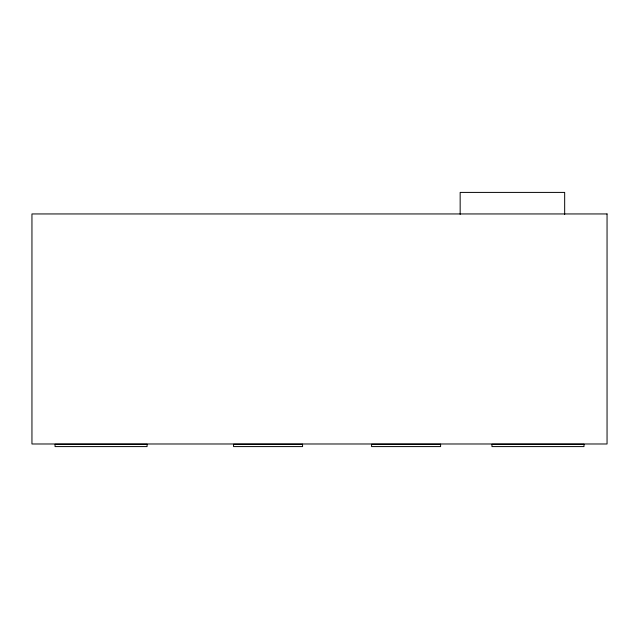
<?xml version="1.0" encoding="UTF-8"?>
<svg xmlns="http://www.w3.org/2000/svg" width="639" height="639" viewBox="0 0 639 639"><rect width="100%" height="100%" fill="white"/><g stroke="black" fill="none" stroke-linecap="round" stroke-linejoin="round"><path stroke-width="0.96" d="M564.668 214.361L564.668 192.411L460.16 192.411L460.16 214.361M607.05 213.945L31.95 213.945L31.95 443.985L607.05 443.985L607.05 213.945M147.074 444.289L55.058 444.289L55.058 446.589L147.074 446.589L147.074 444.289M302.574 444.289L233.562 444.289L233.562 446.589L302.574 446.589L302.574 444.289M440.598 444.289L371.586 444.289L371.586 446.589L440.598 446.589L440.598 444.289M583.982 444.289L491.966 444.289L491.966 446.589L583.982 446.589L583.982 444.289"/></g></svg>
